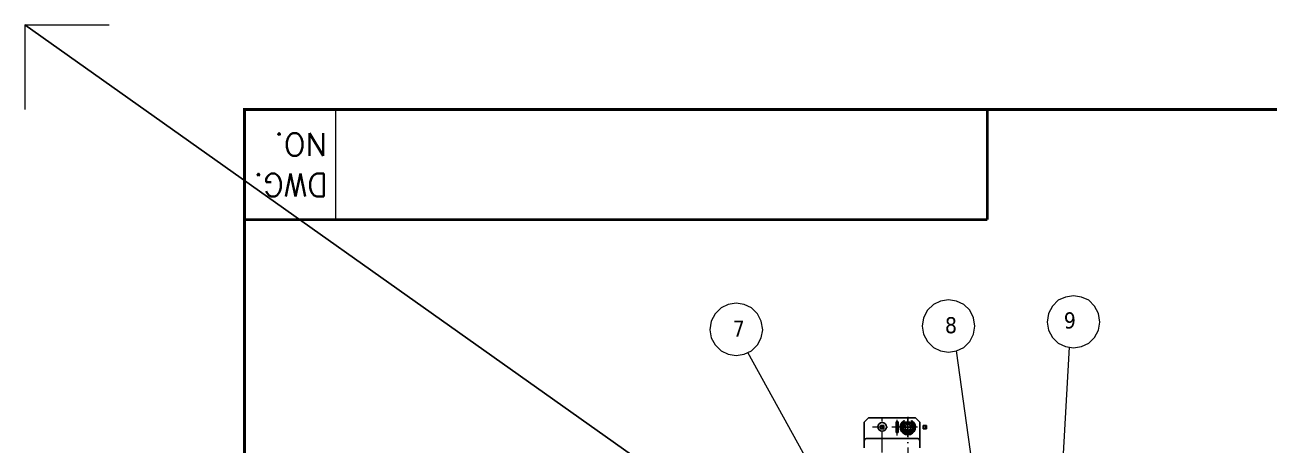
# Model space of a CAD drawing. Header units: millimetres. Extents: x 13152 to 35294, y -6229 to 54471.
# Drawn here: x 26478 to 29386, y 53491 to 54471 of the extents above; entities that cross this region are included whole.
import ezdxf

# ---------------------------------------------------------------- set-up
doc = ezdxf.new("R2010")
doc.units = ezdxf.units.MM
doc.header["$LTSCALE"] = 4
doc.linetypes.add('ACAD_ISO03W100', pattern=[1.18, 0.47, -0.71])
doc.linetypes.add('ACAD_ISO10W100', pattern=[18, 12, -3, 0, -3])
doc.layers.add('1', color=12, linetype='Continuous')
doc.layers.add('2', color=3, linetype='Continuous')
doc.layers.add('paper', color=254, linetype='Continuous', plot=False)
doc.layers.add('标注、文本', color=3, linetype='Continuous', lineweight=25)
doc.layers.add('铁心', color=3, linetype='Continuous', lineweight=0)
doc.styles.add('ROMANS', font='romans.shx', dxfattribs={"bigfont": 'whgtxt.shx'})
doc.styles.add('Tahoma$001', font='tahoma.ttf', dxfattribs={"height": 2.159784})

# ---------------------------------------------------------------- blocks, each defined once
blk = doc.blocks.new('huuuuu')
at = {"layer": '标注、文本', "color": 1, "linetype": 'ACAD_ISO10W100', "lineweight": 18}
for p, q in [((2108, -5579.3), (2153.5, -5579.3)), ((2130.7, -5602.1), (2130.7, -5556.6))]:
    blk.add_line(p, q, dxfattribs=at)
at = {"layer": '标注、文本', "color": 2, "linetype": 'ACAD_ISO03W100', "lineweight": 18}
for p, q in [((2113.7, -5573.3), (2117, -5573.3)), ((2144.5, -5573.3), (2147.7, -5573.3)), ((2113.7, -5585.3), (2117, -5585.3)), ((2144.5, -5585.3), (2147.7, -5585.3))]:
    blk.add_line(p, q, dxfattribs=at)
at = {"layer": '标注、文本'}
for p, q in [((2121.7, -5563.7), (2123.2, -5566.3)), ((2138.2, -5566.3), (2139.7, -5563.7))]:
    blk.add_line(p, q, dxfattribs=at)
for radius in [18, 15]:
    blk.add_arc((2130.7, -5579.3), radius, 120, 60, dxfattribs=at)

msp = doc.modelspace()

# ---------------------------------------------------------------- linework, layer by layer
at = {"layer": '1', "color": 0, "lineweight": 40}
for p in [(28727.25, 54273.98), (26990.66, 54017.44)]:
    msp.add_line(p, (28727.25, 54017.44), dxfattribs=at)
at = {"layer": '1', "color": 0, "lineweight": 40, "const_width": 6.91}
msp.add_lwpolyline([(26990.66, 48827.4), (34568.52, 48827.4), (34568.52, 54273.98), (26990.66, 54273.98), (26990.66, 48827.4)], dxfattribs=at)
at = {"layer": '2', "lineweight": 13}
msp.add_line((27203.79, 54273.98), (27203.79, 54017.44), dxfattribs=at)
at = {"layer": 'paper', "lineweight": 13}
for q in [(26477.58, 54273.98), (26674.92, 54471.32)]:
    msp.add_line((26477.58, 54471.32), q, dxfattribs=at)
at = {"layer": '标注、文本'}
for p, q in [((26477.58, 54471.32), (34765.86, 48610.32)), ((28439.61, 53544.49), (28449.61, 53554.49)), ((28559.61, 53554.49), (28449.61, 53554.49)), ((28559.61, 53554.49), (28569.61, 53544.49)), ((28439.61, 53544.49), (28439.61, 53484.49)), ((28477.61, 53528.49), (28477.61, 53536.49)), ((28477.61, 53536.49), (28485.61, 53536.49)), ((28485.61, 53528.49), (28477.61, 53528.49)), ((28485.61, 53536.49), (28485.61, 53528.49)), ((28514.11, 53521.71), (28514.11, 53543.21)), ((28514.61, 53521.49), (28514.61, 53543.49)), ((28518.61, 53521.49), (28518.61, 53543.49)), ((28519.11, 53521.71), (28519.11, 53543.21)), ((28534.36, 53542.47), (28529.88, 53528.68)), ((28529.88, 53528.68), (28541.61, 53520.16)), ((28534.36, 53542.47), (28548.86, 53542.47)), ((28535.11, 53530.99), (28535.11, 53533.99)), ((28541.61, 53520.16), (28553.34, 53528.68)), ((28548.11, 53530.99), (28548.11, 53533.99)), ((28553.34, 53528.68), (28548.86, 53542.47)), ((28569.61, 53484.49), (28569.61, 53544.49)), ((28577.61, 53528.49), (28577.61, 53536.49)), ((28577.61, 53536.49), (28585.61, 53536.49)), ((28585.61, 53528.49), (28577.61, 53528.49)), ((28585.61, 53536.49), (28585.61, 53528.49)), ((28439.61, 53494.49), (28439.61, 53484.49)), ((28444.61, 53505.91), (28564.61, 53505.91)), ((28569.61, 53484.49), (28569.61, 53494.49))]:
    msp.add_line(p, q, dxfattribs=at)
at = {"layer": '标注、文本', "color": 1, "linetype": 'ACAD_ISO10W100', "lineweight": 18}
for p, q in [((28481.63, 53473.54), (28481.63, 53555.08)), ((28516.61, 53513.01), (28516.61, 53550.01)), ((28541.61, 53556.81), (28541.61, 53341.57)), ((28541.61, 53549.26), (28541.61, 53515.72)), ((28552.54, 53532.49), (28458.61, 53532.49)), ((28481.61, 53536.49), (28481.61, 53528.49)), ((28516.61, 53541.49), (28516.61, 53519.49)), ((28525.75, 53532.49), (28557.48, 53532.49)), ((28541.61, 53523.95), (28541.61, 53541.03)), ((28581.61, 53536.49), (28581.61, 53528.49))]:
    msp.add_line(p, q, dxfattribs=at)
at = {"layer": '标注、文本'}
for centre, radius in [((28481.63, 53533.08), 10), ((28541.61, 53532.49), 12.33), ((28541.61, 53532.49), 7)]:
    msp.add_circle(centre, radius, dxfattribs=at)
for centre, radius, start, end in [((28516.61, 53543.21), 2.5, 0, 180), ((28516.61, 53521.71), 2.5, 180, 0), ((28516.61, 53543.49), 2, 0, 180), ((28516.61, 53521.49), 2, 180, 0), ((28541.61, 53533.99), 6.5, 0, 180), ((28541.61, 53530.99), 6.5, 180, 0), ((28444.61, 53500.91), 5, 90, 180), ((28564.61, 53500.91), 5, 0, 90)]:
    msp.add_arc(centre, radius, start, end, dxfattribs=at)
at = {"layer": '铁心', "lineweight": 13}
for points in [[(28990.57, 53777.65), (28987.25, 53797.52), (28978.22, 53814.69), (28964.36, 53828.55), (28947.19, 53836.08), (28928.82, 53839.39), (28910.15, 53836.08), (28893.28, 53828.55), (28879.43, 53814.69), (28870.09, 53797.52), (28867.08, 53777.65), (28870.09, 53758.97), (28879.43, 53742.11), (28893.28, 53728.25), (28910.15, 53720.42), (28928.82, 53717.41), (28947.19, 53720.42), (28964.36, 53728.25), (28978.22, 53742.11), (28987.25, 53758.97)], [(28202.37, 53760.06), (28199.06, 53779.94), (28190.02, 53797.11), (28176.17, 53810.96), (28159, 53818.49), (28140.63, 53821.8), (28121.95, 53818.49), (28105.09, 53810.96), (28091.23, 53797.11), (28081.89, 53779.94), (28078.88, 53760.06), (28081.89, 53741.39), (28091.23, 53724.52), (28105.09, 53710.66), (28121.95, 53702.83), (28140.63, 53699.82), (28159, 53702.83), (28176.17, 53710.66), (28190.02, 53724.52), (28199.06, 53741.39)], [(28698.55, 53768.18), (28695.24, 53788.06), (28686.2, 53805.23), (28672.35, 53819.08), (28655.18, 53826.61), (28636.81, 53829.92), (28618.13, 53826.61), (28601.27, 53819.08), (28587.41, 53805.23), (28578.08, 53788.06), (28575.06, 53768.18), (28578.08, 53749.51), (28587.41, 53732.64), (28601.27, 53718.79), (28618.13, 53710.95), (28636.81, 53707.94), (28655.18, 53710.95), (28672.35, 53718.79), (28686.2, 53732.64), (28695.24, 53749.51)]]:
    msp.add_lwpolyline(points, close=True, dxfattribs=at)
for points in [[(28660.06, 52814.89), (28167.58, 53706.75), (28167.58, 53706.75)], [(28771.61, 52876.89), (28655.18, 53710.95), (28655.18, 53710.95)], [(28871.61, 52876.89), (28919.48, 53718.91), (28919.48, 53718.91)]]:
    msp.add_lwpolyline(points, dxfattribs=at)

# ---------------------------------------------------------------- block references
at = {"layer": '标注、文本', "xscale": -1}
msp.add_blockref('huuuuu', (30672.32, 59111.81), dxfattribs=at)

# ---------------------------------------------------------------- texts
at = {"layer": '2', "lineweight": 13, "style": 'ROMANS'}
for s, p in [('NO.', (27183.65, 54218.81)), ('DWG.', (27185.54, 54124.29))]:
    msp.add_text(s, height=53.282, rotation=180, dxfattribs=at).set_placement(p)
at = {"layer": '铁心', "lineweight": 13, "style": 'Tahoma$001'}
for s, p in [('7', (28132.14, 53743.64)), ('8', (28628.32, 53751.76)), ('9', (28906.21, 53762.92))]:
    msp.add_text(s, height=37.59, dxfattribs=at).set_placement(p)

doc.saveas('drawing.dxf')
